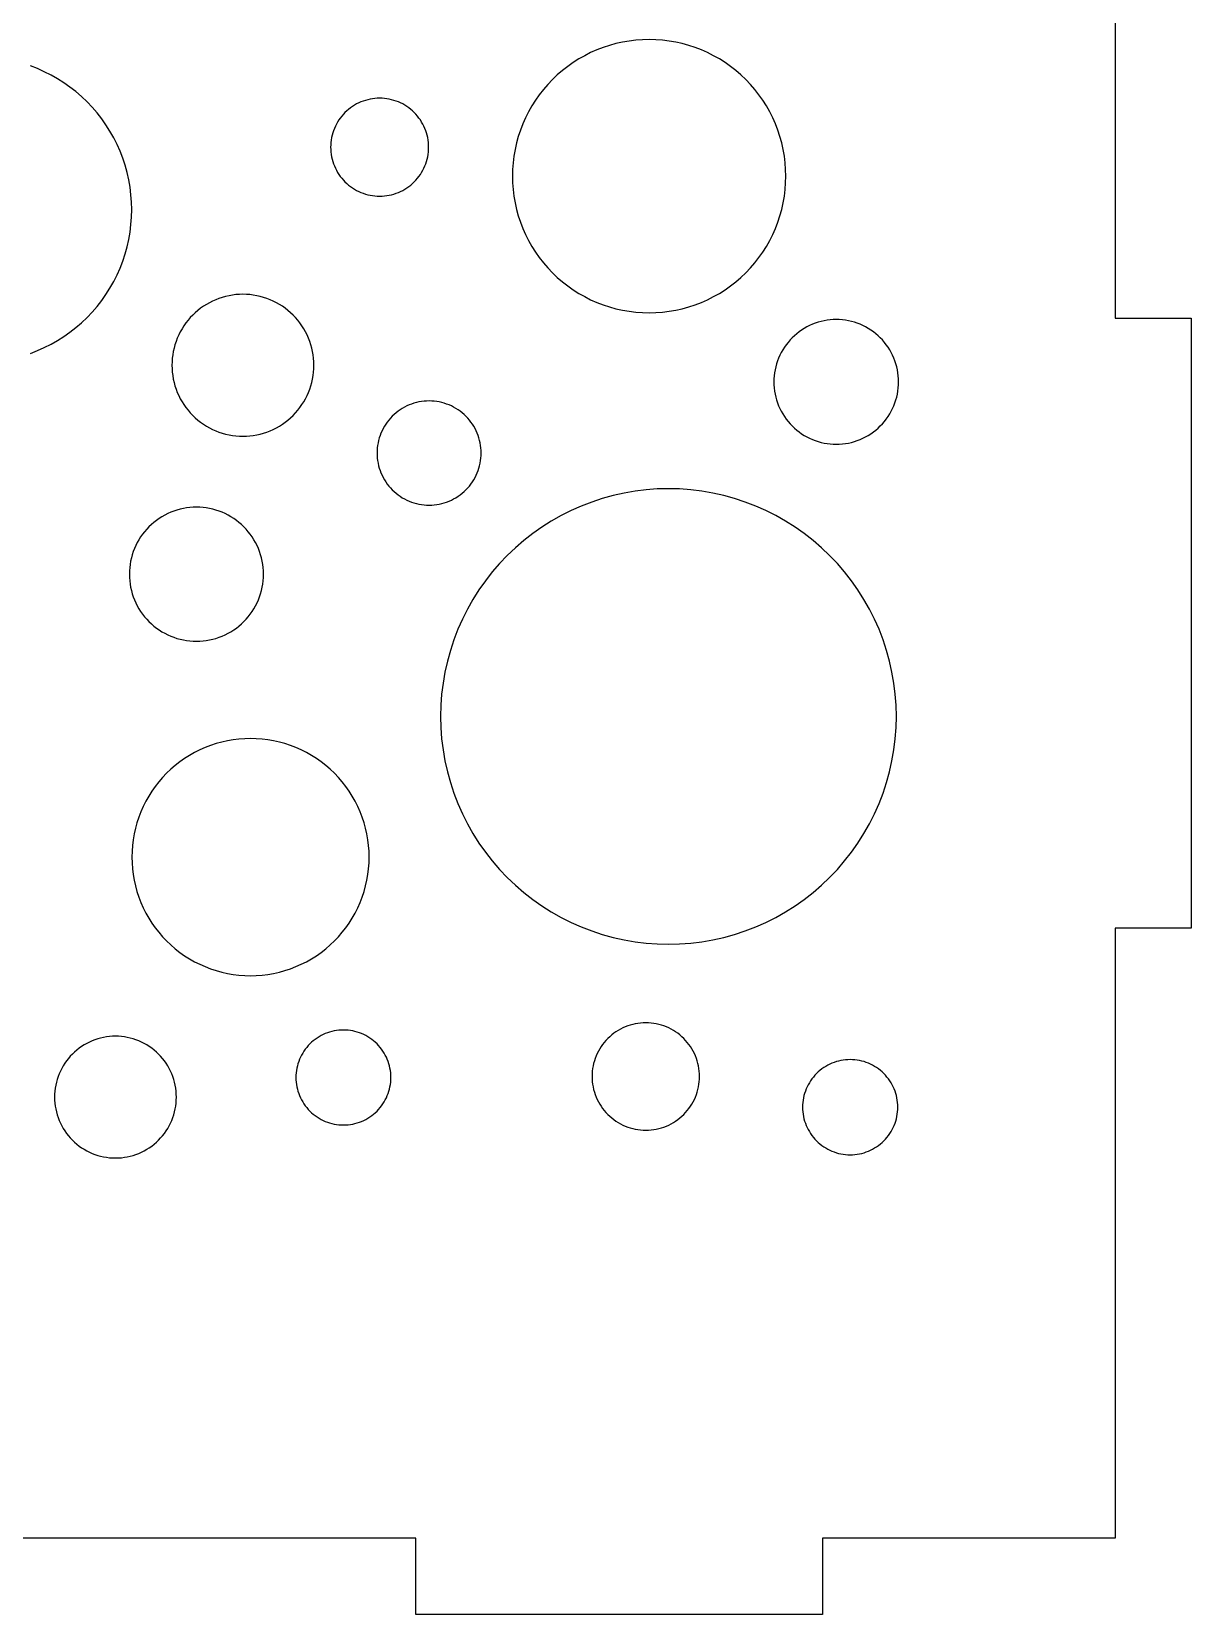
# Model space of a CAD drawing. Header units: millimetres. Extents: x 0 to 375, y -237 to 0.
# Drawn here: x 329.4 to 375, y -126 to -63.7 of the extents above; entities that cross this region are included whole.
import ezdxf

# ---------------------------------------------------------------- set-up
doc = ezdxf.new("R2010")
doc.units = ezdxf.units.MM
doc.layers.add('CUT', color=1, linetype='Continuous')

msp = doc.modelspace()

# ---------------------------------------------------------------- linework, layer by layer
at = {"layer": 'CUT'}
for points in [[(372, -51), (372, -75), (375, -75), (375, -99), (372, -99), (372, -123), (360.5, -123), (360.5, -126), (360.5, -126), (344.5, -126), (344.5, -123), (315.5, -123), (315.5, -126), (299.5, -126), (299.5, -123), (288, -123), (288, -99), (285, -99), (285, -75), (288, -75), (288, -51)], [(329.345, -76.382), (329.62, -76.276), (329.89, -76.156), (330.153, -76.024), (330.409, -75.878), (330.658, -75.721), (330.899, -75.551), (331.132, -75.37), (331.355, -75.177), (331.569, -74.974), (331.772, -74.76), (331.964, -74.537), (332.146, -74.305), (332.315, -74.064), (332.473, -73.815), (332.618, -73.558), (332.751, -73.295), (332.87, -73.026), (332.976, -72.751), (333.069, -72.471), (333.148, -72.187), (333.148, -72.187), (333.212, -71.899), (333.262, -71.609), (333.299, -71.316), (333.32, -71.022), (333.327, -70.727), (333.32, -70.433), (333.299, -70.139), (333.262, -69.846), (333.212, -69.556), (333.148, -69.268), (333.069, -68.984), (332.976, -68.704), (332.87, -68.429), (332.751, -68.16), (332.618, -67.896), (332.473, -67.64), (332.315, -67.391), (332.146, -67.15), (331.964, -66.918), (331.772, -66.694), (331.569, -66.481), (331.355, -66.278), (331.132, -66.085), (330.899, -65.904), (330.658, -65.734), (330.409, -65.576), (330.153, -65.431), (329.89, -65.299), (329.62, -65.179), (329.345, -65.073)]]:
    msp.add_lwpolyline(points, dxfattribs=at)
for points in [[(358.949, -70.46), (358.994, -70.2), (359.026, -69.938), (359.045, -69.675), (359.052, -69.411), (359.045, -69.147), (359.026, -68.884), (358.994, -68.622), (358.949, -68.362), (358.891, -68.105), (358.82, -67.851), (358.738, -67.6), (358.643, -67.354), (358.536, -67.113), (358.417, -66.877), (358.287, -66.647), (358.146, -66.424), (357.994, -66.209), (357.832, -66.001), (357.659, -65.801), (357.477, -65.61), (357.286, -65.428), (357.086, -65.255), (356.878, -65.093), (356.663, -64.941), (356.44, -64.8), (356.21, -64.67), (355.974, -64.551), (355.733, -64.444), (355.487, -64.349), (355.236, -64.266), (354.982, -64.196), (354.725, -64.138), (354.465, -64.093), (354.203, -64.061), (353.94, -64.041), (353.676, -64.035), (353.412, -64.041), (353.149, -64.061), (352.887, -64.093), (352.627, -64.138), (352.37, -64.196), (352.115, -64.266), (351.865, -64.349), (351.618, -64.444), (351.377, -64.551), (351.142, -64.67), (350.912, -64.8), (350.689, -64.941), (350.473, -65.093), (350.265, -65.255), (350.065, -65.428), (349.874, -65.61), (349.692, -65.801), (349.52, -66.001), (349.358, -66.209), (349.206, -66.424), (349.065, -66.647), (348.934, -66.877), (348.816, -67.113), (348.709, -67.354), (348.614, -67.6), (348.531, -67.851), (348.461, -68.105), (348.403, -68.362), (348.358, -68.622), (348.326, -68.884), (348.306, -69.147), (348.3, -69.411), (348.306, -69.675), (348.326, -69.938), (348.358, -70.2), (348.403, -70.46), (348.461, -70.717), (348.531, -70.972), (348.614, -71.222), (348.709, -71.468), (348.816, -71.71), (348.934, -71.945), (349.065, -72.175), (349.206, -72.398), (349.358, -72.614), (349.52, -72.822), (349.692, -73.022), (349.874, -73.213), (350.065, -73.395), (350.265, -73.567), (350.473, -73.729), (350.689, -73.881), (350.912, -74.022), (351.142, -74.152), (351.377, -74.271), (351.618, -74.378), (351.865, -74.473), (352.115, -74.556), (352.37, -74.626), (352.627, -74.684), (352.887, -74.729), (353.149, -74.761), (353.412, -74.781), (353.676, -74.787), (353.94, -74.781), (354.203, -74.761), (354.465, -74.729), (354.725, -74.684), (354.982, -74.626), (355.236, -74.556), (355.487, -74.473), (355.733, -74.378), (355.974, -74.271), (356.21, -74.152), (356.44, -74.022), (356.663, -73.881), (356.878, -73.729), (357.086, -73.567), (357.286, -73.395), (357.477, -73.213), (357.659, -73.022), (357.832, -72.822), (357.994, -72.614), (358.146, -72.398), (358.287, -72.175), (358.417, -71.945), (358.536, -71.71), (358.643, -71.468), (358.738, -71.222), (358.82, -70.972), (358.891, -70.717), (358.949, -70.46)], [(344.947, -68.738), (344.967, -68.646), (344.983, -68.553), (344.995, -68.459), (345.002, -68.365), (345.004, -68.27), (345.002, -68.176), (344.995, -68.081), (344.983, -67.988), (344.967, -67.894), (344.947, -67.802), (344.921, -67.711), (344.892, -67.621), (344.858, -67.533), (344.819, -67.447), (344.777, -67.362), (344.73, -67.28), (344.68, -67.2), (344.625, -67.123), (344.567, -67.048), (344.505, -66.976), (344.44, -66.908), (344.372, -66.843), (344.3, -66.781), (344.225, -66.723), (344.148, -66.668), (344.068, -66.618), (343.986, -66.571), (343.901, -66.529), (343.815, -66.49), (343.727, -66.456), (343.637, -66.427), (343.546, -66.401), (343.454, -66.381), (343.36, -66.365), (343.267, -66.353), (343.172, -66.346), (343.078, -66.344), (342.983, -66.346), (342.889, -66.353), (342.795, -66.365), (342.702, -66.381), (342.61, -66.401), (342.518, -66.427), (342.429, -66.456), (342.34, -66.49), (342.254, -66.529), (342.17, -66.571), (342.087, -66.618), (342.007, -66.668), (341.93, -66.723), (341.856, -66.781), (341.784, -66.843), (341.715, -66.908), (341.65, -66.976), (341.589, -67.048), (341.53, -67.123), (341.476, -67.2), (341.425, -67.28), (341.379, -67.362), (341.336, -67.447), (341.298, -67.533), (341.264, -67.621), (341.234, -67.711), (341.209, -67.802), (341.188, -67.894), (341.172, -67.988), (341.16, -68.081), (341.154, -68.176), (341.151, -68.27), (341.154, -68.365), (341.16, -68.459), (341.172, -68.553), (341.188, -68.646), (341.209, -68.738), (341.234, -68.829), (341.264, -68.919), (341.298, -69.007), (341.336, -69.094), (341.379, -69.178), (341.425, -69.261), (341.476, -69.341), (341.53, -69.418), (341.589, -69.492), (341.65, -69.564), (341.715, -69.632), (341.784, -69.698), (341.856, -69.759), (341.93, -69.818), (342.007, -69.872), (342.087, -69.923), (342.17, -69.969), (342.254, -70.012), (342.34, -70.05), (342.429, -70.084), (342.518, -70.114), (342.61, -70.139), (342.702, -70.16), (342.795, -70.176), (342.889, -70.187), (342.983, -70.194), (343.078, -70.197), (343.172, -70.194), (343.267, -70.187), (343.36, -70.176), (343.454, -70.16), (343.546, -70.139), (343.637, -70.114), (343.727, -70.084), (343.815, -70.05), (343.901, -70.012), (343.986, -69.969), (344.068, -69.923), (344.148, -69.872), (344.225, -69.818), (344.3, -69.759), (344.372, -69.698), (344.44, -69.632), (344.505, -69.564), (344.567, -69.492), (344.625, -69.418), (344.68, -69.341), (344.73, -69.261), (344.777, -69.178), (344.819, -69.094), (344.858, -69.007), (344.892, -68.919), (344.921, -68.829), (344.947, -68.738)], [(340.407, -77.529), (340.437, -77.395), (340.461, -77.26), (340.478, -77.124), (340.488, -76.988), (340.491, -76.851), (340.488, -76.714), (340.478, -76.577), (340.461, -76.441), (340.437, -76.306), (340.407, -76.173), (340.371, -76.041), (340.328, -75.91), (340.278, -75.783), (340.223, -75.657), (340.161, -75.535), (340.094, -75.416), (340.021, -75.3), (339.942, -75.188), (339.857, -75.08), (339.768, -74.976), (339.673, -74.877), (339.574, -74.783), (339.471, -74.693), (339.363, -74.609), (339.251, -74.53), (339.135, -74.457), (339.016, -74.389), (338.893, -74.328), (338.768, -74.272), (338.64, -74.223), (338.51, -74.18), (338.378, -74.143), (338.244, -74.113), (338.109, -74.09), (337.974, -74.073), (337.837, -74.063), (337.7, -74.06), (337.563, -74.063), (337.426, -74.073), (337.29, -74.09), (337.155, -74.113), (337.022, -74.143), (336.89, -74.18), (336.76, -74.223), (336.632, -74.272), (336.507, -74.328), (336.384, -74.389), (336.265, -74.457), (336.149, -74.53), (336.037, -74.609), (335.929, -74.693), (335.826, -74.783), (335.726, -74.877), (335.632, -74.976), (335.542, -75.08), (335.458, -75.188), (335.379, -75.3), (335.306, -75.416), (335.239, -75.535), (335.177, -75.657), (335.121, -75.783), (335.072, -75.91), (335.029, -76.041), (334.993, -76.173), (334.963, -76.306), (334.939, -76.441), (334.922, -76.577), (334.912, -76.714), (334.909, -76.851), (334.912, -76.988), (334.922, -77.124), (334.939, -77.26), (334.963, -77.395), (334.993, -77.529), (335.029, -77.661), (335.072, -77.791), (335.121, -77.919), (335.177, -78.044), (335.239, -78.166), (335.306, -78.286), (335.379, -78.401), (335.458, -78.513), (335.542, -78.621), (335.632, -78.725), (335.726, -78.824), (335.826, -78.919), (335.929, -79.008), (336.037, -79.092), (336.149, -79.171), (336.265, -79.245), (336.384, -79.312), (336.507, -79.374), (336.632, -79.429), (336.76, -79.479), (336.89, -79.522), (337.022, -79.558), (337.155, -79.588), (337.29, -79.611), (337.426, -79.628), (337.563, -79.638), (337.7, -79.642), (337.837, -79.638), (337.974, -79.628), (338.109, -79.611), (338.244, -79.588), (338.378, -79.558), (338.51, -79.522), (338.64, -79.479), (338.768, -79.429), (338.893, -79.374), (339.016, -79.312), (339.135, -79.245), (339.251, -79.171), (339.363, -79.092), (339.471, -79.008), (339.574, -78.919), (339.673, -78.824), (339.768, -78.725), (339.857, -78.621), (339.942, -78.513), (340.021, -78.401), (340.094, -78.286), (340.161, -78.166), (340.223, -78.044), (340.278, -77.919), (340.328, -77.791), (340.371, -77.661), (340.407, -77.529)], [(363.414, -78.101), (363.441, -77.983), (363.461, -77.865), (363.476, -77.745), (363.485, -77.625), (363.488, -77.505), (363.485, -77.385), (363.476, -77.264), (363.461, -77.145), (363.441, -77.026), (363.414, -76.909), (363.382, -76.793), (363.345, -76.678), (363.301, -76.566), (363.252, -76.456), (363.198, -76.348), (363.139, -76.244), (363.075, -76.142), (363.005, -76.044), (362.931, -75.949), (362.853, -75.857), (362.769, -75.77), (362.682, -75.687), (362.591, -75.609), (362.496, -75.535), (362.398, -75.465), (362.296, -75.401), (362.191, -75.341), (362.084, -75.287), (361.974, -75.239), (361.861, -75.195), (361.747, -75.157), (361.631, -75.125), (361.513, -75.099), (361.395, -75.078), (361.275, -75.064), (361.155, -75.055), (361.035, -75.052), (360.915, -75.055), (360.794, -75.064), (360.675, -75.078), (360.556, -75.099), (360.439, -75.125), (360.323, -75.157), (360.208, -75.195), (360.096, -75.239), (359.986, -75.287), (359.879, -75.341), (359.774, -75.401), (359.672, -75.465), (359.574, -75.535), (359.479, -75.609), (359.387, -75.687), (359.3, -75.77), (359.217, -75.857), (359.139, -75.949), (359.065, -76.044), (358.995, -76.142), (358.931, -76.244), (358.871, -76.348), (358.817, -76.456), (358.769, -76.566), (358.725, -76.678), (358.687, -76.793), (358.655, -76.909), (358.629, -77.026), (358.608, -77.145), (358.594, -77.264), (358.585, -77.385), (358.582, -77.505), (358.585, -77.625), (358.594, -77.745), (358.608, -77.865), (358.629, -77.983), (358.655, -78.101), (358.687, -78.217), (358.725, -78.331), (358.769, -78.444), (358.817, -78.554), (358.871, -78.661), (358.931, -78.766), (358.995, -78.868), (359.065, -78.966), (359.139, -79.061), (359.217, -79.152), (359.3, -79.239), (359.387, -79.322), (359.479, -79.401), (359.574, -79.475), (359.672, -79.545), (359.774, -79.609), (359.879, -79.668), (359.986, -79.722), (360.096, -79.771), (360.208, -79.815), (360.323, -79.852), (360.439, -79.884), (360.556, -79.911), (360.675, -79.931), (360.794, -79.946), (360.915, -79.955), (361.035, -79.958), (361.155, -79.955), (361.275, -79.946), (361.395, -79.931), (361.513, -79.911), (361.631, -79.884), (361.747, -79.852), (361.861, -79.815), (361.974, -79.771), (362.084, -79.722), (362.191, -79.668), (362.296, -79.609), (362.398, -79.545), (362.496, -79.475), (362.591, -79.401), (362.682, -79.322), (362.769, -79.239), (362.853, -79.152), (362.931, -79.061), (363.005, -78.966), (363.075, -78.868), (363.139, -78.766), (363.198, -78.661), (363.252, -78.554), (363.301, -78.444), (363.345, -78.331), (363.382, -78.217), (363.414, -78.101)], [(347.01, -80.803), (347.032, -80.705), (347.049, -80.605), (347.062, -80.506), (347.069, -80.405), (347.072, -80.305), (347.069, -80.204), (347.062, -80.104), (347.049, -80.004), (347.032, -79.905), (347.01, -79.807), (346.983, -79.71), (346.952, -79.615), (346.916, -79.521), (346.875, -79.429), (346.83, -79.339), (346.78, -79.252), (346.726, -79.167), (346.668, -79.085), (346.607, -79.006), (346.541, -78.929), (346.472, -78.857), (346.399, -78.787), (346.323, -78.722), (346.243, -78.66), (346.161, -78.602), (346.076, -78.548), (345.989, -78.499), (345.899, -78.453), (345.807, -78.413), (345.713, -78.376), (345.618, -78.345), (345.521, -78.318), (345.423, -78.296), (345.324, -78.279), (345.224, -78.267), (345.124, -78.259), (345.023, -78.257), (344.923, -78.259), (344.823, -78.267), (344.723, -78.279), (344.624, -78.296), (344.526, -78.318), (344.429, -78.345), (344.333, -78.376), (344.24, -78.413), (344.148, -78.453), (344.058, -78.499), (343.97, -78.548), (343.885, -78.602), (343.803, -78.66), (343.724, -78.722), (343.648, -78.787), (343.575, -78.857), (343.506, -78.929), (343.44, -79.006), (343.378, -79.085), (343.32, -79.167), (343.267, -79.252), (343.217, -79.339), (343.172, -79.429), (343.131, -79.521), (343.095, -79.615), (343.063, -79.71), (343.037, -79.807), (343.014, -79.905), (342.997, -80.004), (342.985, -80.104), (342.978, -80.204), (342.975, -80.305), (342.978, -80.405), (342.985, -80.506), (342.997, -80.605), (343.014, -80.705), (343.037, -80.803), (343.063, -80.9), (343.095, -80.995), (343.131, -81.089), (343.172, -81.181), (343.217, -81.27), (343.267, -81.358), (343.32, -81.443), (343.378, -81.525), (343.44, -81.604), (343.506, -81.68), (343.575, -81.753), (343.648, -81.823), (343.724, -81.888), (343.803, -81.95), (343.885, -82.008), (343.97, -82.062), (344.058, -82.111), (344.148, -82.156), (344.24, -82.197), (344.333, -82.233), (344.429, -82.265), (344.526, -82.292), (344.624, -82.314), (344.723, -82.331), (344.823, -82.343), (344.923, -82.351), (345.023, -82.353), (345.124, -82.351), (345.224, -82.343), (345.324, -82.331), (345.423, -82.314), (345.521, -82.292), (345.618, -82.265), (345.713, -82.233), (345.807, -82.197), (345.899, -82.156), (345.989, -82.111), (346.076, -82.062), (346.161, -82.008), (346.243, -81.95), (346.323, -81.888), (346.399, -81.823), (346.472, -81.753), (346.541, -81.68), (346.607, -81.604), (346.668, -81.525), (346.726, -81.443), (346.78, -81.358), (346.83, -81.27), (346.875, -81.181), (346.916, -81.089), (346.952, -80.995), (346.983, -80.9), (347.01, -80.803)], [(363.227, -92.419), (363.303, -91.986), (363.357, -91.549), (363.389, -91.11), (363.4, -90.67), (363.389, -90.231), (363.357, -89.792), (363.303, -89.355), (363.227, -88.922), (363.131, -88.493), (363.014, -88.069), (362.876, -87.651), (362.717, -87.24), (362.539, -86.838), (362.341, -86.445), (362.125, -86.063), (361.889, -85.691), (361.636, -85.331), (361.365, -84.984), (361.078, -84.651), (360.775, -84.333), (360.456, -84.029), (360.123, -83.742), (359.776, -83.471), (359.416, -83.218), (359.045, -82.983), (358.662, -82.766), (358.269, -82.568), (357.867, -82.39), (357.456, -82.232), (357.039, -82.094), (356.615, -81.976), (356.185, -81.88), (355.752, -81.805), (355.315, -81.751), (354.877, -81.718), (354.437, -81.708), (353.997, -81.718), (353.558, -81.751), (353.122, -81.805), (352.688, -81.88), (352.259, -81.976), (351.835, -82.094), (351.417, -82.232), (351.007, -82.39), (350.605, -82.568), (350.212, -82.766), (349.829, -82.983), (349.457, -83.218), (349.098, -83.471), (348.751, -83.742), (348.418, -84.029), (348.099, -84.333), (347.796, -84.651), (347.509, -84.984), (347.238, -85.331), (346.985, -85.691), (346.749, -86.063), (346.532, -86.445), (346.335, -86.838), (346.156, -87.24), (345.998, -87.651), (345.86, -88.069), (345.743, -88.493), (345.646, -88.922), (345.571, -89.355), (345.517, -89.792), (345.485, -90.231), (345.474, -90.67), (345.485, -91.11), (345.517, -91.549), (345.571, -91.986), (345.646, -92.419), (345.743, -92.848), (345.86, -93.272), (345.998, -93.69), (346.156, -94.1), (346.335, -94.502), (346.532, -94.895), (346.749, -95.278), (346.985, -95.65), (347.238, -96.01), (347.509, -96.356), (347.796, -96.689), (348.099, -97.008), (348.418, -97.311), (348.751, -97.599), (349.098, -97.869), (349.457, -98.123), (349.829, -98.358), (350.212, -98.575), (350.605, -98.773), (351.007, -98.951), (351.417, -99.109), (351.835, -99.247), (352.259, -99.365), (352.688, -99.461), (353.122, -99.536), (353.558, -99.59), (353.997, -99.622), (354.437, -99.633), (354.877, -99.622), (355.315, -99.59), (355.752, -99.536), (356.185, -99.461), (356.615, -99.365), (357.039, -99.247), (357.456, -99.109), (357.867, -98.951), (358.269, -98.773), (358.662, -98.575), (359.045, -98.358), (359.416, -98.123), (359.776, -97.869), (360.123, -97.599), (360.456, -97.311), (360.775, -97.008), (361.078, -96.689), (361.365, -96.356), (361.636, -96.01), (361.889, -95.65), (362.125, -95.278), (362.341, -94.895), (362.539, -94.502), (362.717, -94.1), (362.876, -93.69), (363.014, -93.272), (363.131, -92.848), (363.227, -92.419)], [(338.46, -85.587), (338.482, -85.46), (338.498, -85.331), (338.507, -85.202), (338.51, -85.073), (338.507, -84.943), (338.498, -84.814), (338.482, -84.686), (338.46, -84.558), (338.431, -84.432), (338.397, -84.307), (338.356, -84.184), (338.309, -84.063), (338.257, -83.945), (338.199, -83.829), (338.135, -83.717), (338.066, -83.607), (337.991, -83.501), (337.911, -83.399), (337.827, -83.301), (337.738, -83.208), (337.644, -83.118), (337.546, -83.034), (337.444, -82.954), (337.338, -82.88), (337.229, -82.81), (337.116, -82.746), (337, -82.688), (336.882, -82.636), (336.761, -82.589), (336.638, -82.549), (336.513, -82.514), (336.387, -82.486), (336.259, -82.464), (336.131, -82.448), (336.002, -82.438), (335.872, -82.435), (335.743, -82.438), (335.614, -82.448), (335.485, -82.464), (335.358, -82.486), (335.231, -82.514), (335.107, -82.549), (334.984, -82.589), (334.863, -82.636), (334.745, -82.688), (334.629, -82.746), (334.516, -82.81), (334.407, -82.88), (334.301, -82.954), (334.199, -83.034), (334.101, -83.118), (334.007, -83.208), (333.918, -83.301), (333.833, -83.399), (333.754, -83.501), (333.679, -83.607), (333.61, -83.717), (333.546, -83.829), (333.488, -83.945), (333.435, -84.063), (333.389, -84.184), (333.348, -84.307), (333.314, -84.432), (333.285, -84.558), (333.263, -84.686), (333.247, -84.814), (333.238, -84.943), (333.235, -85.073), (333.238, -85.202), (333.247, -85.331), (333.263, -85.46), (333.285, -85.587), (333.314, -85.714), (333.348, -85.839), (333.389, -85.961), (333.435, -86.082), (333.488, -86.201), (333.546, -86.316), (333.61, -86.429), (333.679, -86.538), (333.754, -86.644), (333.833, -86.746), (333.918, -86.844), (334.007, -86.938), (334.101, -87.027), (334.199, -87.112), (334.301, -87.191), (334.407, -87.266), (334.516, -87.335), (334.629, -87.399), (334.745, -87.457), (334.863, -87.51), (334.984, -87.556), (335.107, -87.597), (335.231, -87.632), (335.358, -87.66), (335.485, -87.682), (335.614, -87.698), (335.743, -87.707), (335.872, -87.711), (336.002, -87.707), (336.131, -87.698), (336.259, -87.682), (336.387, -87.66), (336.513, -87.632), (336.638, -87.597), (336.761, -87.556), (336.882, -87.51), (337, -87.457), (337.116, -87.399), (337.229, -87.335), (337.338, -87.266), (337.444, -87.191), (337.546, -87.112), (337.644, -87.027), (337.738, -86.938), (337.827, -86.844), (337.911, -86.746), (337.991, -86.644), (338.066, -86.538), (338.135, -86.429), (338.199, -86.316), (338.257, -86.201), (338.309, -86.082), (338.356, -85.961), (338.397, -85.839), (338.431, -85.714), (338.46, -85.587)], [(342.526, -97.338), (342.576, -97.115), (342.615, -96.889), (342.643, -96.662), (342.66, -96.433), (342.666, -96.204), (342.66, -95.975), (342.643, -95.747), (342.615, -95.52), (342.576, -95.294), (342.526, -95.071), (342.465, -94.85), (342.393, -94.632), (342.31, -94.419), (342.218, -94.209), (342.115, -94.005), (342.002, -93.805), (341.879, -93.612), (341.747, -93.425), (341.606, -93.244), (341.457, -93.071), (341.299, -92.905), (341.133, -92.747), (340.96, -92.597), (340.779, -92.456), (340.592, -92.325), (340.398, -92.202), (340.199, -92.089), (339.994, -91.986), (339.785, -91.893), (339.571, -91.811), (339.354, -91.739), (339.133, -91.678), (338.91, -91.628), (338.684, -91.589), (338.457, -91.561), (338.228, -91.544), (337.999, -91.538), (337.77, -91.544), (337.542, -91.561), (337.315, -91.589), (337.089, -91.628), (336.866, -91.678), (336.645, -91.739), (336.427, -91.811), (336.214, -91.893), (336.004, -91.986), (335.8, -92.089), (335.601, -92.202), (335.407, -92.325), (335.22, -92.456), (335.039, -92.597), (334.866, -92.747), (334.7, -92.905), (334.542, -93.071), (334.392, -93.244), (334.251, -93.425), (334.12, -93.612), (333.997, -93.805), (333.884, -94.005), (333.781, -94.209), (333.688, -94.419), (333.606, -94.632), (333.534, -94.85), (333.473, -95.071), (333.423, -95.294), (333.384, -95.52), (333.356, -95.747), (333.339, -95.975), (333.333, -96.204), (333.339, -96.433), (333.356, -96.662), (333.384, -96.889), (333.423, -97.115), (333.473, -97.338), (333.534, -97.559), (333.606, -97.776), (333.688, -97.99), (333.781, -98.199), (333.884, -98.404), (333.997, -98.603), (334.12, -98.797), (334.251, -98.984), (334.392, -99.164), (334.542, -99.338), (334.7, -99.504), (334.866, -99.662), (335.039, -99.811), (335.22, -99.952), (335.407, -100.084), (335.601, -100.207), (335.8, -100.319), (336.004, -100.422), (336.214, -100.515), (336.427, -100.598), (336.645, -100.67), (336.866, -100.731), (337.089, -100.781), (337.315, -100.82), (337.542, -100.848), (337.77, -100.865), (337.999, -100.87), (338.228, -100.865), (338.457, -100.848), (338.684, -100.82), (338.91, -100.781), (339.133, -100.731), (339.354, -100.67), (339.571, -100.598), (339.785, -100.515), (339.994, -100.422), (340.199, -100.319), (340.398, -100.207), (340.592, -100.084), (340.779, -99.952), (340.96, -99.811), (341.133, -99.662), (341.299, -99.504), (341.457, -99.338), (341.606, -99.164), (341.747, -98.984), (341.879, -98.797), (342.002, -98.603), (342.115, -98.404), (342.218, -98.199), (342.31, -97.99), (342.393, -97.776), (342.465, -97.559), (342.526, -97.338)], [(355.595, -105.349), (355.617, -105.248), (355.635, -105.145), (355.648, -105.043), (355.655, -104.939), (355.658, -104.835), (355.655, -104.732), (355.648, -104.628), (355.635, -104.525), (355.617, -104.423), (355.595, -104.322), (355.567, -104.222), (355.534, -104.123), (355.497, -104.027), (355.455, -103.932), (355.408, -103.839), (355.357, -103.749), (355.302, -103.661), (355.242, -103.576), (355.178, -103.495), (355.11, -103.416), (355.039, -103.341), (354.964, -103.27), (354.885, -103.202), (354.803, -103.138), (354.719, -103.078), (354.631, -103.023), (354.541, -102.972), (354.448, -102.925), (354.353, -102.883), (354.257, -102.846), (354.158, -102.813), (354.058, -102.785), (353.957, -102.763), (353.855, -102.745), (353.752, -102.732), (353.648, -102.725), (353.545, -102.722), (353.441, -102.725), (353.337, -102.732), (353.234, -102.745), (353.132, -102.763), (353.031, -102.785), (352.931, -102.813), (352.833, -102.846), (352.736, -102.883), (352.641, -102.925), (352.548, -102.972), (352.458, -103.023), (352.37, -103.078), (352.286, -103.138), (352.204, -103.202), (352.125, -103.27), (352.05, -103.341), (351.979, -103.416), (351.911, -103.495), (351.847, -103.576), (351.787, -103.661), (351.732, -103.749), (351.681, -103.839), (351.634, -103.932), (351.592, -104.027), (351.555, -104.123), (351.522, -104.222), (351.495, -104.322), (351.472, -104.423), (351.454, -104.525), (351.441, -104.628), (351.434, -104.732), (351.431, -104.835), (351.434, -104.939), (351.441, -105.043), (351.454, -105.145), (351.472, -105.248), (351.495, -105.349), (351.522, -105.449), (351.555, -105.547), (351.592, -105.644), (351.634, -105.739), (351.681, -105.832), (351.732, -105.922), (351.787, -106.009), (351.847, -106.094), (351.911, -106.176), (351.979, -106.255), (352.05, -106.33), (352.125, -106.401), (352.204, -106.469), (352.286, -106.533), (352.37, -106.593), (352.458, -106.648), (352.548, -106.699), (352.641, -106.746), (352.736, -106.788), (352.833, -106.825), (352.931, -106.858), (353.031, -106.885), (353.132, -106.908), (353.234, -106.926), (353.337, -106.939), (353.441, -106.946), (353.545, -106.949), (353.648, -106.946), (353.752, -106.939), (353.855, -106.926), (353.957, -106.908), (354.058, -106.885), (354.158, -106.858), (354.257, -106.825), (354.353, -106.788), (354.448, -106.746), (354.541, -106.699), (354.631, -106.648), (354.719, -106.593), (354.803, -106.533), (354.885, -106.469), (354.964, -106.401), (355.039, -106.33), (355.11, -106.255), (355.178, -106.176), (355.242, -106.094), (355.302, -106.009), (355.357, -105.922), (355.408, -105.832), (355.455, -105.739), (355.497, -105.644), (355.534, -105.547), (355.567, -105.449), (355.595, -105.349)], [(335.012, -106.23), (335.038, -106.115), (335.058, -105.999), (335.072, -105.883), (335.081, -105.765), (335.084, -105.648), (335.081, -105.53), (335.072, -105.413), (335.058, -105.296), (335.038, -105.18), (335.012, -105.066), (334.98, -104.952), (334.944, -104.841), (334.901, -104.731), (334.854, -104.624), (334.801, -104.519), (334.743, -104.416), (334.68, -104.317), (334.612, -104.221), (334.54, -104.128), (334.463, -104.039), (334.382, -103.954), (334.297, -103.873), (334.208, -103.796), (334.115, -103.724), (334.019, -103.656), (333.92, -103.593), (333.817, -103.535), (333.712, -103.482), (333.605, -103.435), (333.495, -103.392), (333.383, -103.356), (333.27, -103.324), (333.155, -103.298), (333.04, -103.278), (332.923, -103.264), (332.806, -103.255), (332.688, -103.252), (332.571, -103.255), (332.453, -103.264), (332.337, -103.278), (332.221, -103.298), (332.106, -103.324), (331.993, -103.356), (331.881, -103.392), (331.771, -103.435), (331.664, -103.482), (331.559, -103.535), (331.457, -103.593), (331.357, -103.656), (331.261, -103.724), (331.169, -103.796), (331.079, -103.873), (330.994, -103.954), (330.913, -104.039), (330.836, -104.128), (330.764, -104.221), (330.696, -104.317), (330.634, -104.416), (330.576, -104.519), (330.523, -104.624), (330.475, -104.731), (330.433, -104.841), (330.396, -104.952), (330.365, -105.066), (330.339, -105.18), (330.319, -105.296), (330.304, -105.413), (330.296, -105.53), (330.293, -105.648), (330.296, -105.765), (330.304, -105.883), (330.319, -105.999), (330.339, -106.115), (330.365, -106.23), (330.396, -106.343), (330.433, -106.455), (330.475, -106.564), (330.523, -106.672), (330.576, -106.777), (330.634, -106.879), (330.696, -106.979), (330.764, -107.075), (330.836, -107.167), (330.913, -107.256), (330.994, -107.342), (331.079, -107.423), (331.169, -107.499), (331.261, -107.572), (331.357, -107.639), (331.457, -107.702), (331.559, -107.76), (331.664, -107.813), (331.771, -107.861), (331.881, -107.903), (331.993, -107.94), (332.106, -107.971), (332.221, -107.997), (332.337, -108.017), (332.453, -108.032), (332.571, -108.04), (332.688, -108.043), (332.806, -108.04), (332.923, -108.032), (333.04, -108.017), (333.155, -107.997), (333.27, -107.971), (333.383, -107.94), (333.495, -107.903), (333.605, -107.861), (333.712, -107.813), (333.817, -107.76), (333.92, -107.702), (334.019, -107.639), (334.115, -107.572), (334.208, -107.499), (334.297, -107.423), (334.382, -107.342), (334.463, -107.256), (334.54, -107.167), (334.612, -107.075), (334.68, -106.979), (334.743, -106.879), (334.801, -106.777), (334.854, -106.672), (334.901, -106.564), (334.944, -106.455), (334.98, -106.343), (335.012, -106.23)], [(343.465, -105.33), (343.485, -105.241), (343.501, -105.15), (343.512, -105.059), (343.519, -104.968), (343.521, -104.876), (343.519, -104.785), (343.512, -104.693), (343.501, -104.602), (343.485, -104.512), (343.465, -104.422), (343.441, -104.334), (343.412, -104.247), (343.379, -104.161), (343.342, -104.078), (343.301, -103.996), (343.256, -103.916), (343.207, -103.839), (343.154, -103.764), (343.097, -103.691), (343.038, -103.622), (342.974, -103.556), (342.908, -103.492), (342.839, -103.433), (342.766, -103.376), (342.691, -103.323), (342.614, -103.274), (342.534, -103.229), (342.452, -103.188), (342.368, -103.151), (342.283, -103.118), (342.196, -103.089), (342.108, -103.065), (342.018, -103.044), (341.928, -103.029), (341.837, -103.018), (341.745, -103.011), (341.654, -103.009), (341.562, -103.011), (341.471, -103.018), (341.38, -103.029), (341.289, -103.044), (341.2, -103.065), (341.112, -103.089), (341.025, -103.118), (340.939, -103.151), (340.855, -103.188), (340.773, -103.229), (340.694, -103.274), (340.616, -103.323), (340.541, -103.376), (340.469, -103.433), (340.4, -103.492), (340.333, -103.556), (340.27, -103.622), (340.21, -103.691), (340.154, -103.764), (340.101, -103.839), (340.052, -103.916), (340.007, -103.996), (339.965, -104.078), (339.928, -104.161), (339.895, -104.247), (339.867, -104.334), (339.842, -104.422), (339.822, -104.512), (339.806, -104.602), (339.795, -104.693), (339.788, -104.785), (339.786, -104.876), (339.788, -104.968), (339.795, -105.059), (339.806, -105.15), (339.822, -105.241), (339.842, -105.33), (339.867, -105.418), (339.895, -105.505), (339.928, -105.591), (339.965, -105.675), (340.007, -105.757), (340.052, -105.836), (340.101, -105.914), (340.154, -105.989), (340.21, -106.061), (340.27, -106.13), (340.333, -106.197), (340.4, -106.26), (340.469, -106.32), (340.541, -106.376), (340.616, -106.429), (340.694, -106.478), (340.773, -106.523), (340.855, -106.565), (340.939, -106.602), (341.025, -106.635), (341.112, -106.663), (341.2, -106.688), (341.289, -106.708), (341.38, -106.724), (341.471, -106.735), (341.562, -106.742), (341.654, -106.744), (341.745, -106.742), (341.837, -106.735), (341.928, -106.724), (342.018, -106.708), (342.108, -106.688), (342.196, -106.663), (342.283, -106.635), (342.368, -106.602), (342.452, -106.565), (342.534, -106.523), (342.614, -106.478), (342.691, -106.429), (342.766, -106.376), (342.839, -106.32), (342.908, -106.26), (342.974, -106.197), (343.038, -106.13), (343.097, -106.061), (343.154, -105.989), (343.207, -105.914), (343.256, -105.836), (343.301, -105.757), (343.342, -105.675), (343.379, -105.591), (343.412, -105.505), (343.441, -105.418), (343.465, -105.33)], [(363.42, -106.41), (363.436, -106.319), (363.447, -106.228), (363.454, -106.136), (363.456, -106.045), (363.454, -105.953), (363.447, -105.861), (363.436, -105.77), (363.42, -105.679), (363.4, -105.59), (363.375, -105.501), (363.346, -105.414), (363.313, -105.328), (363.276, -105.244), (363.235, -105.162), (363.189, -105.082), (363.14, -105.004), (363.087, -104.929), (363.031, -104.857), (362.971, -104.787), (362.907, -104.721), (362.841, -104.657), (362.771, -104.597), (362.699, -104.541), (362.624, -104.488), (362.546, -104.439), (362.466, -104.393), (362.384, -104.352), (362.3, -104.315), (362.214, -104.282), (362.127, -104.253), (362.038, -104.228), (361.949, -104.208), (361.858, -104.193), (361.767, -104.181), (361.675, -104.175), (361.584, -104.172), (361.492, -104.175), (361.4, -104.181), (361.309, -104.193), (361.218, -104.208), (361.129, -104.228), (361.04, -104.253), (360.953, -104.282), (360.867, -104.315), (360.783, -104.352), (360.701, -104.393), (360.621, -104.439), (360.543, -104.488), (360.468, -104.541), (360.396, -104.597), (360.326, -104.657), (360.26, -104.721), (360.196, -104.787), (360.136, -104.857), (360.08, -104.929), (360.027, -105.004), (359.978, -105.082), (359.932, -105.162), (359.891, -105.244), (359.854, -105.328), (359.821, -105.414), (359.792, -105.501), (359.767, -105.59), (359.747, -105.679), (359.732, -105.77), (359.72, -105.861), (359.714, -105.953), (359.711, -106.045), (359.714, -106.136), (359.72, -106.228), (359.732, -106.319), (359.747, -106.41), (359.767, -106.5), (359.792, -106.588), (359.821, -106.675), (359.854, -106.761), (359.891, -106.845), (359.932, -106.927), (359.978, -107.007), (360.027, -107.085), (360.08, -107.16), (360.136, -107.232), (360.196, -107.302), (360.26, -107.368), (360.326, -107.432), (360.396, -107.492), (360.468, -107.548), (360.543, -107.601), (360.621, -107.65), (360.701, -107.696), (360.783, -107.737), (360.867, -107.774), (360.953, -107.807), (361.04, -107.836), (361.129, -107.861), (361.218, -107.881), (361.309, -107.897), (361.4, -107.908), (361.492, -107.915), (361.584, -107.917), (361.675, -107.915), (361.767, -107.908), (361.858, -107.897), (361.949, -107.881), (362.038, -107.861), (362.127, -107.836), (362.214, -107.807), (362.3, -107.774), (362.384, -107.737), (362.466, -107.696), (362.546, -107.65), (362.624, -107.601), (362.699, -107.548), (362.771, -107.492), (362.841, -107.432), (362.907, -107.368), (362.971, -107.302), (363.031, -107.232), (363.087, -107.16), (363.14, -107.085), (363.189, -107.007), (363.235, -106.927), (363.276, -106.845), (363.313, -106.761), (363.346, -106.675), (363.375, -106.588), (363.4, -106.5), (363.42, -106.41)]]:
    msp.add_lwpolyline(points, close=True, dxfattribs=at)

doc.saveas('drawing.dxf')
